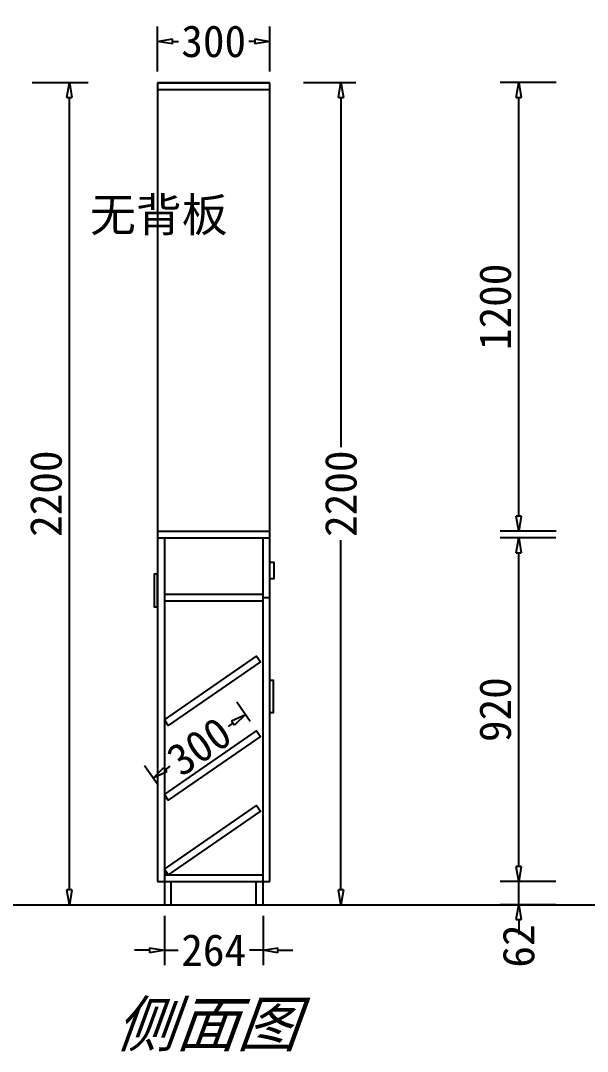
# Model space of a CAD drawing. Header units: millimetres. Extents: x 366509 to 398313, y -1245498 to -1202747.
# Drawn here: x 387498 to 389015, y -1217622 to -1214863 of the extents above; entities that cross this region are included whole.
import ezdxf

# ---------------------------------------------------------------- set-up
doc = ezdxf.new("R2010")
doc.units = ezdxf.units.MM
doc.header["$LTSCALE"] = 20
doc.layers.get('Defpoints').update_dxf_attribs({"color": 250})
doc.styles.get("Standard").update_dxf_attribs({"font": 'SimSun.ttf', "height": 85})
doc.styles.add('汉字', font='SimSun.ttf', dxfattribs={"oblique": 20, "height": 80})
doc.dimstyles.new('200', dxfattribs={"dimtxt": 90, "dimasz": 40, "dimexe": 50, "dimexo": 100, "dimgap": 20, "dimtad": 1, "dimdec": 0, "dimtxsty": 'Standard', "dimblk": 'CLOSEDBLANK', "dimcen": 100, "dimdle": 50, "dimclrd": 256, "dimclre": 256, "dimclrt": 256, "dimadec": 0, "dimazin": 0, "dimtfac": 1, "dimtdec": 0, "dimtmove": 2, "dimatfit": 3, "dimldrblk": 'CLOSEDBLANK', "dimfxl": 100, "dimfxlon": 1, "dimlwd": 25, "dimlwe": 25, "dimarcsym": 0})
doc.dimstyles.new('周文晶', dxfattribs={"dimtxt": 70, "dimasz": 40, "dimexe": 40, "dimexo": 30, "dimgap": 10, "dimtad": 0, "dimdec": 0, "dimtxsty": 'Standard', "dimblk": 'CLOSEDBLANK', "dimcen": 200, "dimclrd": 256, "dimclre": 256, "dimadec": 0, "dimazin": 0, "dimtfac": 1, "dimtdec": 0, "dimtmove": 0, "dimatfit": 3, "dimldrblk": 'CLOSEDBLANK', "dimfxl": 100, "dimfxlon": 1, "dimarcsym": 0})

# ---------------------------------------------------------------- blocks, each defined once
blk = doc.blocks.new('_ClosedBlank')
at = {"color": 0, "linetype": 'ByBlock', "lineweight": -2}
for p, q in [((-1, 0.167), (0, 0)), ((-1, 0.167), (-1, -0.167)), ((0, 0), (-1, -0.167))]:
    blk.add_line(p, q, dxfattribs=at)
blk = doc.blocks.new('*D724')
at = {"lineweight": 25, "transparency": 16777216}
for p, q in [((387528.7, -1215029.3), (387678.7, -1215029.3)), ((387628.7, -1217189.3), (387628.7, -1215069.3)), ((387528.7, -1217229.3), (387678.7, -1217229.3))]:
    blk.add_line(p, q, dxfattribs=at)
at = {"layer": 'Defpoints', "color": 0, "transparency": 16777216}
for p in [(387258.8, -1215029.3), (387628.7, -1215029.3), (387258.8, -1217229.3)]:
    blk.add_point(p, dxfattribs=at)
at = {"lineweight": 25, "transparency": 16777216, "xscale": 40, "yscale": 40, "zscale": 40}
for p, rotation in [((387628.7, -1215029.3), 90), ((387628.7, -1217229.3), 270)]:
    blk.add_blockref('_ClosedBlank', p, dxfattribs=dict(at, rotation=rotation))
at = {"lineweight": -3, "transparency": 16777216, "insert": (387566.2, -1216129.3), "char_height": 85, "attachment_point": 5, "rotation": 90}
blk.add_mtext('2200', dxfattribs=at)
blk = doc.blocks.new('*D725')
at = {"lineweight": 25, "transparency": 16777216}
for p, q in [((388830.9, -1217127.3), (388830.9, -1217087.3)), ((388929.8, -1217167.3), (388780.9, -1217167.3)), ((388830.9, -1217229.3), (388830.9, -1217167.3)), ((388929.8, -1217229.3), (388780.9, -1217229.3)), ((388830.9, -1217269.3), (388830.9, -1217309.3))]:
    blk.add_line(p, q, dxfattribs=at)
at = {"layer": 'Defpoints', "color": 0, "transparency": 16777216}
for p in [(388830.9, -1217167.3), (389029.8, -1217167.3), (389029.8, -1217229.3)]:
    blk.add_point(p, dxfattribs=at)
at = {"lineweight": 25, "transparency": 16777216, "xscale": 40, "yscale": 40, "zscale": 40}
for p, rotation in [((388830.9, -1217167.3), 270), ((388830.9, -1217229.3), 90)]:
    blk.add_blockref('_ClosedBlank', p, dxfattribs=dict(at, rotation=rotation))
at = {"lineweight": -3, "transparency": 16777216, "insert": (388830.9, -1217339.9), "char_height": 85, "attachment_point": 5, "rotation": 90}
blk.add_mtext('62', dxfattribs=at)
blk = doc.blocks.new('*D726')
at = {"lineweight": 25, "transparency": 16777216}
for p, q in [((388929.8, -1216247.3), (388780.9, -1216247.3)), ((388830.9, -1217127.3), (388830.9, -1216287.3)), ((388929.8, -1217167.3), (388780.9, -1217167.3))]:
    blk.add_line(p, q, dxfattribs=at)
at = {"layer": 'Defpoints', "color": 0, "transparency": 16777216}
for p in [(388830.9, -1216247.3), (389029.8, -1216247.3), (389029.8, -1217167.3)]:
    blk.add_point(p, dxfattribs=at)
at = {"lineweight": 25, "transparency": 16777216, "xscale": 40, "yscale": 40, "zscale": 40}
for p, rotation in [((388830.9, -1216247.3), 90), ((388830.9, -1217167.3), 270)]:
    blk.add_blockref('_ClosedBlank', p, dxfattribs=dict(at, rotation=rotation))
at = {"lineweight": -3, "transparency": 16777216, "insert": (388768.4, -1216707.3), "char_height": 85, "attachment_point": 5, "rotation": 90}
blk.add_mtext('920', dxfattribs=at)
blk = doc.blocks.new('*D731')
at = {"lineweight": -2, "transparency": 16777216}
for p, q in [((387882.7, -1217259.3), (387882.7, -1217391.3)), ((388146.7, -1217259.3), (388146.7, -1217391.3)), ((387842.7, -1217351.3), (387802.7, -1217351.3)), ((387882.7, -1217351.3), (387919.3, -1217351.3)), ((388146.7, -1217351.3), (388110.2, -1217351.3)), ((388186.7, -1217351.3), (388226.7, -1217351.3))]:
    blk.add_line(p, q, dxfattribs=at)
at = {"layer": 'Defpoints', "color": 0, "transparency": 16777216}
for p in [(387882.7, -1217229.3), (388146.7, -1217229.3), (388146.7, -1217351.3)]:
    blk.add_point(p, dxfattribs=at)
at = {"lineweight": -2, "transparency": 16777216, "xscale": 40, "yscale": 40, "zscale": 40}
blk.add_blockref('_ClosedBlank', (387882.7, -1217351.3), dxfattribs=at)
at = {"lineweight": -2, "transparency": 16777216, "xscale": 40, "yscale": 40, "zscale": 40, "rotation": 180}
blk.add_blockref('_ClosedBlank', (388146.7, -1217351.3), dxfattribs=at)
at = {"color": 0, "transparency": 16777216, "insert": (388014.7, -1217351.3), "char_height": 85, "attachment_point": 5}
blk.add_mtext('264', dxfattribs=at)
blk = doc.blocks.new('*D698')
at = {"lineweight": -2, "transparency": 16777216}
for p, q in [((388255.3, -1215029.3), (388395.3, -1215029.3)), ((388355.3, -1215069.3), (388355.3, -1216004.6)), ((388355.3, -1217189.3), (388355.3, -1216254.1)), ((388255.3, -1217229.3), (388395.3, -1217229.3))]:
    blk.add_line(p, q, dxfattribs=at)
at = {"layer": 'Defpoints', "color": 0, "transparency": 16777216}
for p in [(388155.7, -1215029.3), (388355.3, -1215029.3), (388164.7, -1217229.3)]:
    blk.add_point(p, dxfattribs=at)
at = {"lineweight": -2, "transparency": 16777216, "xscale": 40, "yscale": 40, "zscale": 40}
for p, rotation in [((388355.3, -1215029.3), 90), ((388355.3, -1217229.3), 270)]:
    blk.add_blockref('_ClosedBlank', p, dxfattribs=dict(at, rotation=rotation))
at = {"color": 0, "transparency": 16777216, "insert": (388355.3, -1216129.3), "char_height": 85, "attachment_point": 5, "rotation": 90}
blk.add_mtext('2200', dxfattribs=at)
blk = doc.blocks.new('*D699')
at = {"lineweight": -2, "transparency": 16777216}
for p, q in [((387864.7, -1214999.3), (387864.7, -1214879)), ((388164.7, -1214999.3), (388164.7, -1214879)), ((387904.7, -1214919), (387920.7, -1214919)), ((388124.7, -1214919), (388108.8, -1214919))]:
    blk.add_line(p, q, dxfattribs=at)
at = {"layer": 'Defpoints', "color": 0, "transparency": 16777216}
for p in [(388164.7, -1214919), (387864.7, -1215029.3), (388164.7, -1215029.3)]:
    blk.add_point(p, dxfattribs=at)
at = {"lineweight": -2, "transparency": 16777216, "xscale": 40, "yscale": 40, "zscale": 40, "rotation": 180}
blk.add_blockref('_ClosedBlank', (387864.7, -1214919), dxfattribs=at)
at = {"lineweight": -2, "transparency": 16777216, "xscale": 40, "yscale": 40, "zscale": 40}
blk.add_blockref('_ClosedBlank', (388164.7, -1214919), dxfattribs=at)
at = {"color": 0, "transparency": 16777216, "insert": (388014.7, -1214919), "char_height": 85, "attachment_point": 5}
blk.add_mtext('300', dxfattribs=at)
blk = doc.blocks.new('*D700')
at = {"lineweight": -2, "transparency": 16777216}
for p, q in [((388112.6, -1216739.4), (388076.7, -1216687.4)), ((388066.5, -1216743), (388053.3, -1216752.1)), ((387865.7, -1216909.8), (387829.8, -1216857.8)), ((387885.4, -1216868), (387898.5, -1216858.9))]:
    blk.add_line(p, q, dxfattribs=at)
at = {"layer": 'Defpoints', "color": 0, "transparency": 16777216}
for p in [(388099.4, -1216720.3), (388129.6, -1216764.1), (387882.7, -1216934.5)]:
    blk.add_point(p, dxfattribs=at)
at = {"lineweight": -2, "transparency": 16777216, "xscale": 40, "yscale": 40, "zscale": 40}
for p, rotation in [((388099.4, -1216720.3), 34.61715798447761), ((387852.5, -1216890.7), 214.6171579844776)]:
    blk.add_blockref('_ClosedBlank', p, dxfattribs=dict(at, rotation=rotation))
at = {"color": 0, "transparency": 16777216, "insert": (387975.9, -1216805.5), "char_height": 85, "attachment_point": 5, "rotation": 34.6172}
blk.add_mtext('300', dxfattribs=at)
blk = doc.blocks.new('*D740')
at = {"lineweight": 25, "transparency": 16777216}
for p, q in [((388930.9, -1215029.3), (388780.9, -1215029.3)), ((388830.9, -1216189.3), (388830.9, -1215069.3)), ((388930.9, -1216229.3), (388780.9, -1216229.3))]:
    blk.add_line(p, q, dxfattribs=at)
at = {"layer": 'Defpoints', "color": 0, "transparency": 16777216}
for p in [(388830.9, -1215029.3), (389047.8, -1215029.3), (389047.8, -1216229.3)]:
    blk.add_point(p, dxfattribs=at)
at = {"lineweight": 25, "transparency": 16777216, "xscale": 40, "yscale": 40, "zscale": 40}
for p, rotation in [((388830.9, -1215029.3), 90), ((388830.9, -1216229.3), 270)]:
    blk.add_blockref('_ClosedBlank', p, dxfattribs=dict(at, rotation=rotation))
at = {"lineweight": -3, "transparency": 16777216, "insert": (388768.4, -1215629.3), "char_height": 85, "attachment_point": 5, "rotation": 90}
blk.add_mtext('1200', dxfattribs=at)

msp = doc.modelspace()

# ---------------------------------------------------------------- linework, layer by layer
at = {"color": 0}
for p, q in [((387864.728, -1215029.341), (388164.728, -1215029.341)), ((387864.728, -1215029.341), (387864.728, -1217167.325)), ((387864.728, -1215047.341), (388164.728, -1215047.341)), ((388146.728, -1215029.341), (388164.728, -1215029.341)), ((388164.728, -1217167.325), (388164.728, -1215029.341)), ((387864.728, -1216229.325), (388164.728, -1216229.325)), ((387864.728, -1216247.325), (388164.728, -1216247.325)), ((387882.728, -1216247.325), (387882.728, -1217167.325)), ((388146.728, -1217229.325), (388146.728, -1216247.325)), ((387882.728, -1216398.325), (388146.728, -1216398.325)), ((387882.728, -1216416.325), (388146.728, -1216416.325)), ((388146.728, -1216407.325), (388164.728, -1216407.325)), ((387864.728, -1217167.325), (388164.728, -1217167.325)), ((387882.728, -1217149.325), (388146.728, -1217149.325)), ((388128.728, -1217229.325), (388128.728, -1217167.325)), ((387882.728, -1217229.325), (388146.728, -1217229.325))]:
    msp.add_line(p, q, dxfattribs=at)
for p, q in [((388146.728, -1215029.341), (387864.728, -1215029.341)), ((387864.728, -1215029.341), (387864.728, -1215029.341)), ((387882.728, -1215029.341), (387882.728, -1215029.341)), ((388164.728, -1215029.341), (388146.728, -1215029.341)), ((388146.728, -1215029.341), (388146.728, -1215029.341)), ((388164.728, -1215029.341), (388164.728, -1215029.341)), ((387882.728, -1217167.325), (387882.728, -1217229.325)), ((387900.728, -1217229.325), (387900.728, -1217167.325)), ((366509.141, -1217229.325), (398312.891, -1217229.325)), ((387882.728, -1217229.325), (387900.728, -1217229.325))]:
    msp.add_line(p, q)
for points in [[(388164.728, -1216313.025), (388175.268, -1216313.025), (388175.268, -1216357.048), (388164.728, -1216357.048)], [(387864.728, -1216344.736), (387855.398, -1216344.736), (387855.398, -1216432.314), (387864.728, -1216432.314)], [(388164.728, -1216628.134), (388174.057, -1216628.134), (388174.057, -1216715.712), (388164.728, -1216715.712)]]:
    msp.add_lwpolyline(points, close=True)
for points in [[(387882.727, -1216734.512), (388129.617, -1216564.085), (388139.843, -1216578.898), (387892.953, -1216749.325), (387882.727, -1216734.512)], [(387882.727, -1216934.512), (388129.617, -1216764.085), (388139.843, -1216778.898), (387892.953, -1216949.325), (387882.727, -1216934.512)], [(387882.727, -1217134.512), (388129.617, -1216964.085), (388139.843, -1216978.898), (387892.953, -1217149.325), (387882.727, -1217134.512)]]:
    msp.add_lwpolyline(points)

# ---------------------------------------------------------------- texts
at = {"lineweight": -3, "insert": (387683.69, -1215337.769), "char_height": 90, "width": 545.64139, "attachment_point": 1}
msp.add_mtext('无背板', dxfattribs=at)
at = {"color": 0, "insert": (387748.657, -1217488.765), "char_height": 120, "width": 1293.93172, "attachment_point": 1, "style": '汉字'}
msp.add_mtext('侧面图', dxfattribs=at)

# ---------------------------------------------------------------- dimensions: what is measured, and where the dimension line sits
dim = msp.add_linear_dim(base=(388164.728, -1214919.048), p1=(387864.728, -1215029.341), p2=(388164.728, -1215029.341), dimstyle='周文晶')
dim.commit()
dim.dimension.update_dxf_attribs({"geometry": '*D699', "text_midpoint": (388014.728, -1214919.048)})
at = {"lineweight": -3}
for base, p1, p2, angle, picture, middle in [((387628.665, -1215029.325), (387258.783, -1217229.325), (387258.783, -1215029.325), 90, '*D724', (387566.165, -1216129.325)), ((388830.867, -1215029.325), (389047.76, -1216229.325), (389047.76, -1215029.325), 90, '*D740', (388768.367, -1215629.325)), ((388830.867, -1216247.325), (389029.76, -1217167.325), (389029.76, -1216247.325), 270, '*D726', (388768.367, -1216707.325))]:
    dim = msp.add_linear_dim(base=base, p1=p1, p2=p2, angle=angle, dimstyle='200', dxfattribs=at)
    dim.commit()
    dim.dimension.update_dxf_attribs({"geometry": picture, "text_midpoint": middle})
at = {"color": 0}
dim = msp.add_linear_dim(base=(388355.338, -1215029.341), p1=(388164.728, -1217229.325), p2=(388155.728, -1215029.341), angle=90, dimstyle='周文晶', dxfattribs=at)
dim.commit()
dim.dimension.update_dxf_attribs({"geometry": '*D698', "text_midpoint": (388355.338, -1216129.333)})
dim = msp.add_aligned_dim(p1=(387882.728, -1216934.511), p2=(388129.617, -1216764.085), distance=53.223, dimstyle='周文晶')
dim.commit()
dim.dimension.update_dxf_attribs({"geometry": '*D700', "text_midpoint": (387975.937, -1216805.497)})
at = {"lineweight": -3}
dim = msp.add_linear_dim(base=(388830.867, -1217167.325), p1=(389029.76, -1217229.325), p2=(389029.76, -1217167.325), angle=270, dimstyle='200', dxfattribs=at)
dim.commit()
dim.dimension.update_dxf_attribs({"geometry": '*D725', "text_midpoint": (388830.867, -1217339.942), "dimtype": 128})
at = {"color": 0}
dim = msp.add_linear_dim(base=(388146.728, -1217351.328), p1=(387882.728, -1217229.325), p2=(388146.728, -1217229.325), dimstyle='周文晶', dxfattribs=at)
dim.commit()
dim.dimension.update_dxf_attribs({"geometry": '*D731', "text_midpoint": (388014.728, -1217351.328)})

doc.saveas('drawing.dxf')
